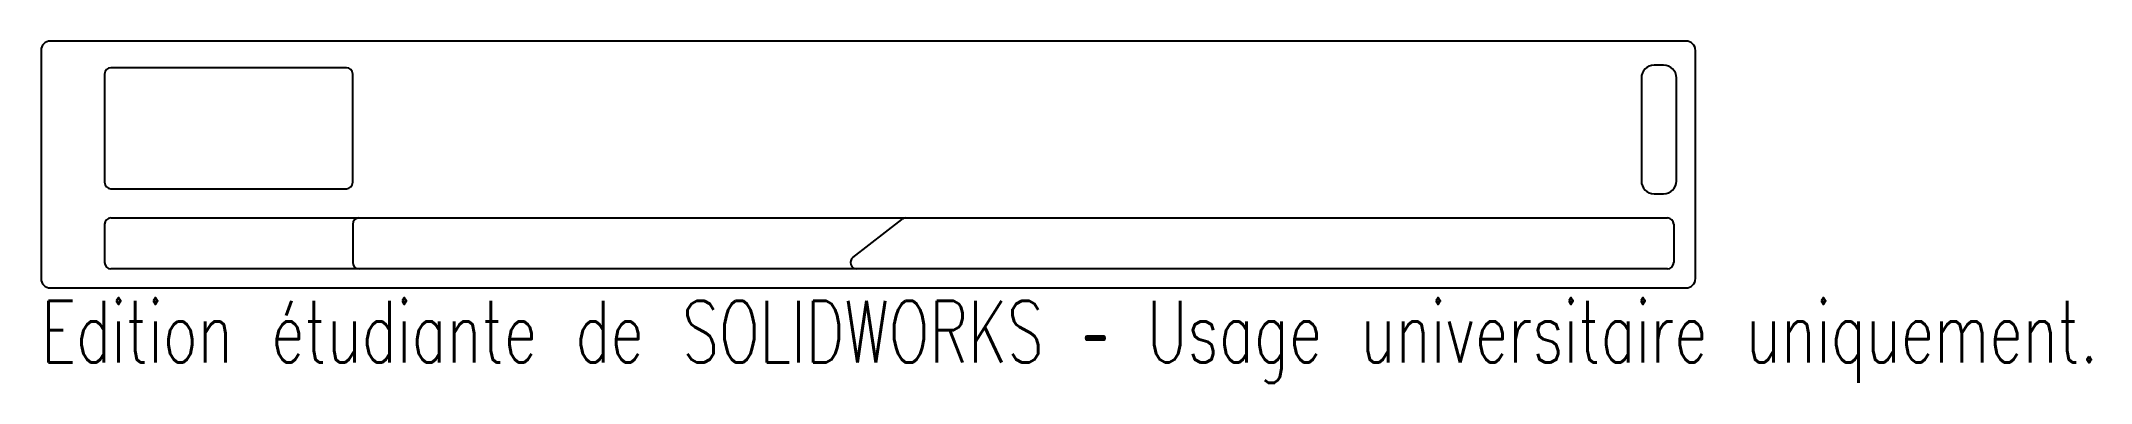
# Model space of a CAD drawing. Header units: millimetres. Extents: x -65 to 96, y -17 to 10.
import ezdxf

# ---------------------------------------------------------------- set-up
doc = ezdxf.new("R2010")
doc.units = ezdxf.units.MM
doc.styles.add('SLDTEXTSTYLE0', font='TXT', dxfattribs={"width": 0.7, "bigfont": 'bigfont'})

msp = doc.modelspace()

# ---------------------------------------------------------------- linework, layer by layer
at = {"color": 7, "linetype": 'Continuous'}
for p, q in [((64.25, 9.7), (-64.25, 9.7)), ((-65, 8.95), (-65, -8.95)), ((65, -8.95), (65, 8.95)), ((-60, 7.1), (-60, -1.4)), ((-60, 7.1), (-60, -1.4)), ((-41, 7.6), (-59.5, 7.6)), ((-40.5, -1.4), (-40.5, 7.1)), ((-40.5, -1.4), (-40.5, 7.1)), ((60.75, 6.8), (60.75, -1.3)), ((62.5, 7.8), (61.75, 7.8)), ((62.5, 7.8), (61.75, 7.8)), ((63.5, -1.3), (63.5, 6.8)), ((-59.5, -1.9), (-41, -1.9)), ((-59.5, -1.9), (-41, -1.9)), ((61.75, -2.3), (62.5, -2.3)), ((-60, -4.7), (-60, -7.7)), ((-59.5, -4.2), (62.8, -4.2)), ((-40.5, -4.7), (-40.5, -7.7)), ((-1.21, -7.31), (2.64, -4.31)), ((63.3, -4.7), (63.3, -7.7)), ((62.8, -8.2), (-59.5, -8.2)), ((-64.25, -9.7), (64.25, -9.7))]:
    msp.add_line(p, q, dxfattribs=at)
at = {"color": 7, "linetype": 'Continuous', "lineweight": 15}
for p, q in [((-64.25, 9.7), (64.25, 9.7)), ((-65, -8.95), (-65, 8.95)), ((65, 8.95), (65, -8.95)), ((-60, -1.4), (-60, 7.1)), ((-59.5, 7.6), (-41, 7.6)), ((-40.5, 7.1), (-40.5, -1.4)), ((60.75, -1.3), (60.75, 6.8)), ((61.75, 7.8), (62.5, 7.8)), ((63.5, 6.8), (63.5, -1.3)), ((-41, -1.9), (-59.5, -1.9)), ((62.5, -2.3), (61.75, -2.3)), ((-60, -4.7), (-60, -7.7)), ((-59.5, -4.2), (62.8, -4.2)), ((-40.5, -4.7), (-40.5, -7.7)), ((-1.21, -7.31), (2.64, -4.31)), ((63.3, -4.7), (63.3, -7.7)), ((62.8, -8.2), (-59.5, -8.2)), ((64.25, -9.7), (-64.25, -9.7))]:
    msp.add_line(p, q, dxfattribs=at)
at = {"color": 7, "linetype": 'Continuous'}
for centre, radius, start, end in [((-64.25, 8.95), 0.75, 90, 180), ((64.25, 8.95), 0.75, 0, 90), ((-59.5, 7.1), 0.5, 90, 180), ((-59.5, 7.1), 0.5, 90, 180), ((-41, 7.1), 0.5, 0, 90), ((-41, 7.1), 0.5, 0, 90), ((61.75, 6.8), 1, 90, 180), ((61.75, 6.8), 1, 90, 180), ((62.5, 6.8), 1, 0, 90), ((-59.5, -1.4), 0.5, 180, 270), ((-59.5, -1.4), 0.5, 180, 270), ((-41, -1.4), 0.5, 270, 0), ((-41, -1.4), 0.5, 270, 0), ((61.75, -1.3), 1, 180, 270), ((62.5, -1.3), 1, 270, 0), ((-59.5, -4.7), 0.5, 90, 180), ((-40, -4.7), 0.5, 90, 180), ((2.95, -4.7), 0.5, 90, 127.9265), ((62.8, -4.7), 0.5, 0, 90), ((-59.5, -7.7), 0.5, 180, 270), ((-40, -7.7), 0.5, 180, 270), ((-0.9, -7.7), 0.5, 127.9265, 270), ((62.8, -7.7), 0.5, 270, 0), ((-64.25, -8.95), 0.75, 180, 270), ((64.25, -8.95), 0.75, 270, 0)]:
    msp.add_arc(centre, radius, start, end, dxfattribs=at)
at = {"color": 7, "linetype": 'Continuous', "lineweight": 15}
for centre, radius, start, end in [((-64.25, 8.95), 0.75, 90, 180), ((64.25, 8.95), 0.75, 0, 90), ((-59.5, 7.1), 0.5, 90, 180), ((-41, 7.1), 0.5, 0, 90), ((61.75, 6.8), 1, 90, 180), ((62.5, 6.8), 1, 0, 90), ((-59.5, -1.4), 0.5, 180, 270), ((-41, -1.4), 0.5, 270, 0), ((61.75, -1.3), 1, 180, 270), ((62.5, -1.3), 1, 270, 0), ((-59.5, -4.7), 0.5, 90, 180), ((-40, -4.7), 0.5, 90, 180), ((2.95, -4.7), 0.5, 90, 127.9265), ((62.8, -4.7), 0.5, 0, 90), ((-59.5, -7.7), 0.5, 180, 270), ((-40, -7.7), 0.5, 180, 270), ((-0.9, -7.7), 0.5, 127.9265, 270), ((62.8, -7.7), 0.5, 270, 0), ((-64.25, -8.95), 0.75, 180, 270), ((64.25, -8.95), 0.75, 270, 0)]:
    msp.add_arc(centre, radius, start, end, dxfattribs=at)

# ---------------------------------------------------------------- texts
at = {"color": 7, "linetype": 'Continuous', "insert": (-65, -10.72), "char_height": 4.8336, "attachment_point": 1, "style": 'SLDTEXTSTYLE0'}
msp.add_mtext('Edition étudiante de SOLIDWORKS – Usage universitaire uniquement.', dxfattribs=at)

doc.saveas('drawing.dxf')
